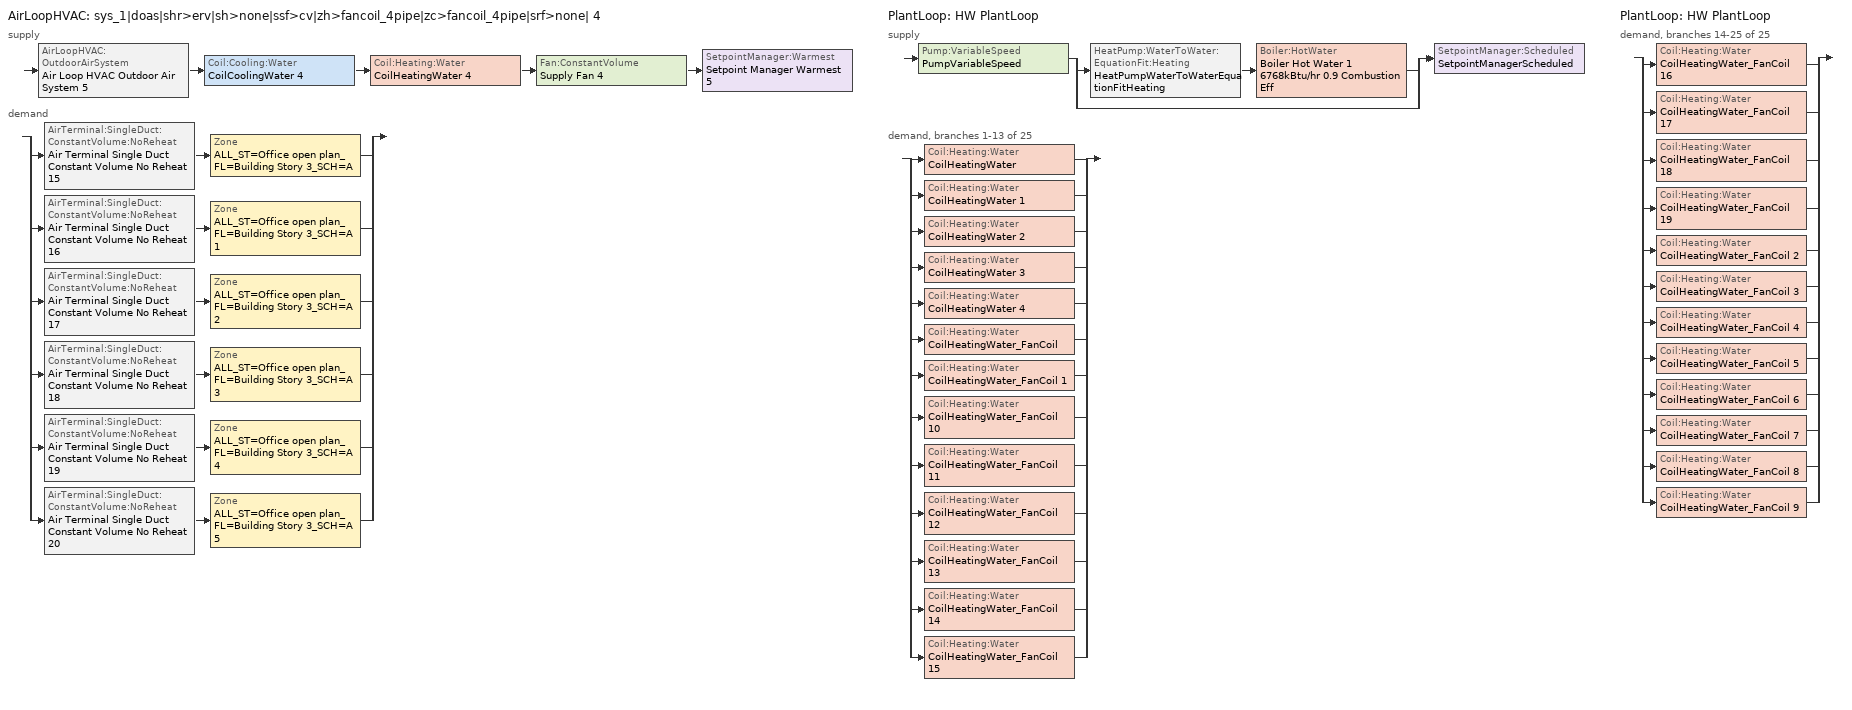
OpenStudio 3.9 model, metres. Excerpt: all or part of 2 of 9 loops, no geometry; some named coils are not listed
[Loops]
AirLoopHVAC 'sys_1|doas|shr>erv|sh>none|ssf>cv|zh>fancoil_4pipe|zc>fancoil_4pipe|srf>none| 4'
 supply: AirLoopHVAC:OutdoorAirSystem 'Air Loop HVAC Outdoor Air System 5' > Coil:Cooling:Water 'CoilCoolingWater 4' > Coil:Heating:Water 'CoilHeatingWater 4' > Fan:ConstantVolume 'Supply Fan 4' > SetpointManager:Warmest 'Setpoint Manager Warmest 5'
 demand: split
  | AirTerminal:SingleDuct:ConstantVolume:NoReheat 'Air Terminal Single Duct Constant Volume No Reheat 15' > Zone 'ALL_ST=Office open plan_FL=Building Story 3_SCH=A'
  | AirTerminal:SingleDuct:ConstantVolume:NoReheat 'Air Terminal Single Duct Constant Volume No Reheat 16' > Zone 'ALL_ST=Office open plan_FL=Building Story 3_SCH=A 1'
  | AirTerminal:SingleDuct:ConstantVolume:NoReheat 'Air Terminal Single Duct Constant Volume No Reheat 17' > Zone 'ALL_ST=Office open plan_FL=Building Story 3_SCH=A 2'
  | AirTerminal:SingleDuct:ConstantVolume:NoReheat 'Air Terminal Single Duct Constant Volume No Reheat 18' > Zone 'ALL_ST=Office open plan_FL=Building Story 3_SCH=A 3'
  | AirTerminal:SingleDuct:ConstantVolume:NoReheat 'Air Terminal Single Duct Constant Volume No Reheat 19' > Zone 'ALL_ST=Office open plan_FL=Building Story 3_SCH=A 4'
  | AirTerminal:SingleDuct:ConstantVolume:NoReheat 'Air Terminal Single Duct Constant Volume No Reheat 20' > Zone 'ALL_ST=Office open plan_FL=Building Story 3_SCH=A 5'
PlantLoop 'HW PlantLoop'
 supply: Pump:VariableSpeed 'PumpVariableSpeed' > split
  | HeatPump:WaterToWater:EquationFit:Heating 'HeatPumpWaterToWaterEquationFitHeating' > Boiler:HotWater 'Boiler Hot Water 1 6768kBtu/hr 0.9 Combustion Eff'
  | bypass
  join > SetpointManager:Scheduled 'SetpointManagerScheduled'
 demand, branches 1-13 of 25: split
  | Coil:Heating:Water 'CoilHeatingWater'
  | Coil:Heating:Water 'CoilHeatingWater 1'
  | Coil:Heating:Water 'CoilHeatingWater 2'
  | Coil:Heating:Water 'CoilHeatingWater 3'
  | Coil:Heating:Water 'CoilHeatingWater 4'
  | Coil:Heating:Water 'CoilHeatingWater_FanCoil'
  | Coil:Heating:Water 'CoilHeatingWater_FanCoil 1'
  | Coil:Heating:Water 'CoilHeatingWater_FanCoil 10'
  | Coil:Heating:Water 'CoilHeatingWater_FanCoil 11'
  | Coil:Heating:Water 'CoilHeatingWater_FanCoil 12'
  | Coil:Heating:Water 'CoilHeatingWater_FanCoil 13'
  | Coil:Heating:Water 'CoilHeatingWater_FanCoil 14'
  | Coil:Heating:Water 'CoilHeatingWater_FanCoil 15'
PlantLoop 'HW PlantLoop'
 demand, branches 14-25 of 25: split
  | Coil:Heating:Water 'CoilHeatingWater_FanCoil 16'
  | Coil:Heating:Water 'CoilHeatingWater_FanCoil 17'
  | Coil:Heating:Water 'CoilHeatingWater_FanCoil 18'
  | Coil:Heating:Water 'CoilHeatingWater_FanCoil 19'
  | Coil:Heating:Water 'CoilHeatingWater_FanCoil 2'
  | Coil:Heating:Water 'CoilHeatingWater_FanCoil 3'
  | Coil:Heating:Water 'CoilHeatingWater_FanCoil 4'
  | Coil:Heating:Water 'CoilHeatingWater_FanCoil 5'
  | Coil:Heating:Water 'CoilHeatingWater_FanCoil 6'
  | Coil:Heating:Water 'CoilHeatingWater_FanCoil 7'
  | Coil:Heating:Water 'CoilHeatingWater_FanCoil 8'
  | Coil:Heating:Water 'CoilHeatingWater_FanCoil 9'
[Sizing:Zone] Zone Cooling Design Supply Air Temperature Input Method=TemperatureDifference; Zone Cooling Design Supply Air Temperature {C}=13; Zone Cooling Design Supply Air Temperature Difference {deltaC}=11; Zone Heating Design Supply Air Temperature Input Method=TemperatureDifference; Zone Heating Design Supply Air Temperature {C}=43; Zone Heating Design Supply Air Temperature Difference {deltaC}=21; Zone Cooling Design Supply Air Humidity Ratio {kg-H2O/kg-air}=0.0085; Zone Heating Design Supply Air Humidity Ratio {kg-H2O/kg-air}=0.008; Zone Heating Sizing Factor=1.3; Zone Cooling Sizing Factor=1.1; Cooling Design Air Flow Method=DesignDay; Heating Design Air Flow Method=DesignDay; Account for Dedicated Outdoor Air System=No; Dedicated Outdoor Air System Control Strategy=NeutralSupplyAir; Dedicated Outdoor Air Low Setpoint Temperature for Design {C}=autosize; Dedicated Outdoor Air High Setpoint Temperature for Design {C}=autosize; Zone Load Sizing Method=Sensible Load Only No Latent Load; Zone Latent Cooling Design Supply Air Humidity Ratio Input Method=HumidityRatioDifference; Zone Cooling Design Supply Air Humidity Ratio Difference {kgWater/kgDryAir}=0.005; Zone Latent Heating Design Supply Air Humidity Ratio Input Method=HumidityRatioDifference; Zone Humidification Design Supply Air Humidity Ratio Difference {kgWater/kgDryAir}=0.005; Sizing Option=Coincident
ALL_ST=Office open plan_FL=Building Story 3_SCH=A; ALL_ST=Office open plan_FL=Building Story 3_SCH=A 1; ALL_ST=Office open plan_FL=Building Story 3_SCH=A 2; ALL_ST=Office open plan_FL=Building Story 3_SCH=A 3; ALL_ST=Office open plan_FL=Building Story 3_SCH=A 4; ALL_ST=Office open plan_FL=Building Story 3_SCH=A 5
[Zone equipment]
ALL_ST=Office open plan_FL=Building Story 3_SCH=A: Air Terminal Single Duct Constant Volume No Reheat 15, ZoneHVACFourPipeFanCoil 14
ALL_ST=Office open plan_FL=Building Story 3_SCH=A 1: Air Terminal Single Duct Constant Volume No Reheat 16, ZoneHVACFourPipeFanCoil 15
ALL_ST=Office open plan_FL=Building Story 3_SCH=A 2: Air Terminal Single Duct Constant Volume No Reheat 17, ZoneHVACFourPipeFanCoil 16
ALL_ST=Office open plan_FL=Building Story 3_SCH=A 3: Air Terminal Single Duct Constant Volume No Reheat 18, ZoneHVACFourPipeFanCoil 17
ALL_ST=Office open plan_FL=Building Story 3_SCH=A 4: Air Terminal Single Duct Constant Volume No Reheat 19, ZoneHVACFourPipeFanCoil 18
ALL_ST=Office open plan_FL=Building Story 3_SCH=A 5: Air Terminal Single Duct Constant Volume No Reheat 20, ZoneHVACFourPipeFanCoil 19
[PlantLoop]
HW PlantLoop: Fluid Type=Water; Glycol Concentration=0; Plant Loop Volume {m3}=Autocalculate; Load Distribution Scheme=Optimal
[Sizing:Plant]
HW PlantLoop: Loop Type=Heating; Design Loop Exit Temperature {C}=60; Loop Design Temperature Difference {deltaC}=5; Sizing Option=NonCoincident; Zone Timesteps in Averaging Window=1; Coincident Sizing Factor Mode=None
[SetpointManager:Scheduled]
SetpointManagerScheduled: Control Variable=Temperature; Schedule=Schedule Constant 1; Setpoint Node or NodeList=HW PlantLoop Supply Outlet Node
[AirLoopHVAC]
sys_1|doas|shr>erv|sh>none|ssf>cv|zh>fancoil_4pipe|zc>fancoil_4pipe|srf>none| 4: Availability Schedule=sys_1|doas|shr>none|sh>none|ssf>cv|zh>fancoil_4pipe|zc>fancoil_4pipe|srf>none| 4 Occ Sch; Design Supply Air Flow Rate {m3/s}=autosize; Design Return Air Flow Fraction of Supply Air Flow=1
[Sizing:System]
sys_1|doas|shr>erv|sh>none|ssf>cv|zh>fancoil_4pipe|zc>fancoil_4pipe|srf>none| 4: Type of Load to Size On=VentilationRequirement; Central Heating Maximum System Air Flow Ratio=1; Preheat Design Temperature {C}=7; Preheat Design Humidity Ratio {kg-H2O/kg-Air}=0.008; Precool Design Temperature {C}=13; Precool Design Humidity Ratio {kg-H2O/kg-Air}=0.008; Central Cooling Design Supply Air Temperature {C}=13; Central Heating Design Supply Air Temperature {C}=22; Sizing Option=NonCoincident; 100% Outdoor Air in Cooling=Yes; 100% Outdoor Air in Heating=Yes; Central Cooling Design Supply Air Humidity Ratio {kg-H2O/kg-Air}=0.0085; Central Heating Design Supply Air Humidity Ratio {kg-H2O/kg-Air}=0.008; Cooling Design Air Flow Method=DesignDay; Cooling Design Air Flow Rate {m3/s}=0; Heating Design Air Flow Method=DesignDay; Heating Design Air Flow Rate {m3/s}=0; System Outdoor Air Method=ZoneSum; Zone Maximum Outdoor Air Fraction=1; Cooling Supply Air Flow Rate Per Floor Area {m3/s-m2}=0.00996765; Cooling Fraction of Autosized Cooling Supply Air Flow Rate=1; Cooling Supply Air Flow Rate Per Unit Cooling Capacity {m3/s-W}=3.94755e-05; Heating Supply Air Flow Rate Per Floor Area {m3/s-m2}=0.00996765; Heating Fraction of Autosized Heating Supply Air Flow Rate=1; Heating Fraction of Autosized Cooling Supply Air Flow Rate=1; Heating Supply Air Flow Rate Per Unit Heating Capacity {m3/s-W}=3.15882e-05; Cooling Design Capacity Method=CoolingDesignCapacity; Cooling Design Capacity {W}=autosize; Cooling Design Capacity Per Floor Area {W/m2}=234.7; Fraction of Autosized Cooling Design Capacity=1; Heating Design Capacity Method=HeatingDesignCapacity; Heating Design Capacity {W}=autosize; Heating Design Capacity Per Floor Area {W/m2}=157; Fraction of Autosized Heating Design Capacity=1; Central Cooling Capacity Control Method=OnOff; Occupant Diversity=autosize
[SetpointManager:Warmest]
Setpoint Manager Warmest 5: Control Variable=Temperature; Minimum Setpoint Temperature {C}=13; Maximum Setpoint Temperature {C}=22; Strategy=MaximumTemperature; Setpoint Node or NodeList=sys_1|doas|shr>erv|sh>none|ssf>cv|zh>fancoil_4pipe|zc>fancoil_4pipe|srf>none| 4 Supply Outlet Node
[Fan:ConstantVolume]
Supply Fan 4: Availability Schedule=Always On Discrete; Fan Total Efficiency=0.39975; Pressure Rise {Pa}=640; Maximum Flow Rate {m3/s}=AutoSize; Motor Efficiency=0.615
[Coil:Heating:Water] Availability Schedule=Always On Discrete
CoilHeatingWater_FanCoil; CoilHeatingWater_FanCoil 1; CoilHeatingWater_FanCoil 2; CoilHeatingWater_FanCoil 3; CoilHeatingWater_FanCoil 4; CoilHeatingWater_FanCoil 5; CoilHeatingWater_FanCoil 6; CoilHeatingWater_FanCoil 7; CoilHeatingWater_FanCoil 8; CoilHeatingWater_FanCoil 9; CoilHeatingWater_FanCoil 10; CoilHeatingWater_FanCoil 11; CoilHeatingWater_FanCoil 12; CoilHeatingWater_FanCoil 13; CoilHeatingWater 4; CoilHeatingWater_FanCoil 14; CoilHeatingWater_FanCoil 15; CoilHeatingWater_FanCoil 16; CoilHeatingWater_FanCoil 17; CoilHeatingWater_FanCoil 18; CoilHeatingWater_FanCoil 19
[Coil:Cooling:Water]
CoilCoolingWater 4: Availability Schedule=Always On Discrete
[Controller:OutdoorAir]
Controller Outdoor Air 5: Minimum Outdoor Air Flow Rate {m3/s}=autosize; Maximum Outdoor Air Flow Rate {m3/s}=Autosize; Economizer Control Type=NoEconomizer; Economizer Control Action Type=ModulateFlow; Economizer Maximum Limit Dry-Bulb Temperature {C}=28; Economizer Maximum Limit Enthalpy {J/kg}=64000; Economizer Minimum Limit Dry-Bulb Temperature {C}=-100; Lockout Type=NoLockout; Minimum Limit Type=FixedMinimum; Minimum Outdoor Air Schedule=sys_1|doas|shr>none|sh>none|ssf>cv|zh>fancoil_4pipe|zc>fancoil_4pipe|srf>none| 4 Occ Sch; Controller Mechanical Ventilation=Controller Mechanical Ventilation 5; High Humidity Control=No; High Humidity Outdoor Air Flow Ratio=1; Control High Indoor Humidity Based on Outdoor Humidity Ratio=Yes; Heat Recovery Bypass Control Type=BypassWhenWithinEconomizerLimits; Economizer Operation Staging=InterlockedWithMechanicalCooling
[Controller:MechanicalVentilation]
Controller Mechanical Ventilation 5: Availability Schedule=Always On Discrete
[AirLoopHVAC:OutdoorAirSystem]
Air Loop HVAC Outdoor Air System 5: Controller=Controller Outdoor Air 5
[AirTerminal:SingleDuct:ConstantVolume:NoReheat] Availability Schedule=Always On Discrete; Maximum Air Flow Rate {m3/s}=AutoSize
Air Terminal Single Duct Constant Volume No Reheat 15; Air Terminal Single Duct Constant Volume No Reheat 16; Air Terminal Single Duct Constant Volume No Reheat 17; Air Terminal Single Duct Constant Volume No Reheat 18; Air Terminal Single Duct Constant Volume No Reheat 19; Air Terminal Single Duct Constant Volume No Reheat 20
[Fan:OnOff] Availability Schedule=Always On Discrete; Fan Total Efficiency=0.39975; Pressure Rise {Pa}=270.9; Maximum Flow Rate {m3/s}=autosize; Motor Efficiency=0.615; Motor In Airstream Fraction=1
Name | Fan Power Ratio Function of Speed Ratio Curve | Fan Efficiency Ratio Function of Speed Ratio Curve
FanOnOff | Fan On Off Power Curve | Fan On Off Efficiency Curve
FanOnOff 1 | Fan On Off Power Curve 1 | Fan On Off Efficiency Curve 1
FanOnOff 2 | Fan On Off Power Curve 2 | Fan On Off Efficiency Curve 2
FanOnOff 3 | Fan On Off Power Curve 3 | Fan On Off Efficiency Curve 3
FanOnOff 4 | Fan On Off Power Curve 4 | Fan On Off Efficiency Curve 4
FanOnOff 5 | Fan On Off Power Curve 5 | Fan On Off Efficiency Curve 5
FanOnOff 6 | Fan On Off Power Curve 6 | Fan On Off Efficiency Curve 6
FanOnOff 7 | Fan On Off Power Curve 7 | Fan On Off Efficiency Curve 7
FanOnOff 8 | Fan On Off Power Curve 8 | Fan On Off Efficiency Curve 8
FanOnOff 9 | Fan On Off Power Curve 9 | Fan On Off Efficiency Curve 9
FanOnOff 10 | Fan On Off Power Curve 10 | Fan On Off Efficiency Curve 10
FanOnOff 11 | Fan On Off Power Curve 11 | Fan On Off Efficiency Curve 11
FanOnOff 12 | Fan On Off Power Curve 12 | Fan On Off Efficiency Curve 12
FanOnOff 13 | Fan On Off Power Curve 13 | Fan On Off Efficiency Curve 13
FanOnOff 14 | Fan On Off Power Curve 14 | Fan On Off Efficiency Curve 14
FanOnOff 15 | Fan On Off Power Curve 15 | Fan On Off Efficiency Curve 15
FanOnOff 16 | Fan On Off Power Curve 16 | Fan On Off Efficiency Curve 16
FanOnOff 17 | Fan On Off Power Curve 17 | Fan On Off Efficiency Curve 17
FanOnOff 18 | Fan On Off Power Curve 18 | Fan On Off Efficiency Curve 18
FanOnOff 19 | Fan On Off Power Curve 19 | Fan On Off Efficiency Curve 19
[ZoneHVAC:FourPipeFanCoil] Availability Schedule=Always On Discrete; Capacity Control Method=CyclingFan; Maximum Supply Air Flow Rate {m3/s}=autosize; Maximum Outdoor Air Flow Rate {m3/s}=1e-06; Maximum Cold Water Flow Rate {m3/s}=autosize; Maximum Hot Water Flow Rate {m3/s}=autosize; Supply Air Fan Operating Mode Schedule=Always Off Discrete; Minimum Supply Air Temperature in Cooling Mode {C}=autosize; Maximum Supply Air Temperature in Heating Mode {C}=autosize
Name | Supply Air Fan | Cooling Coil | Heating Coil
ZoneHVACFourPipeFanCoil | FanOnOff | CoilCoolingWater_FanCoil | CoilHeatingWater_FanCoil
ZoneHVACFourPipeFanCoil 1 | FanOnOff 1 | CoilCoolingWater_FanCoil 1 | CoilHeatingWater_FanCoil 1
ZoneHVACFourPipeFanCoil 2 | FanOnOff 2 | CoilCoolingWater_FanCoil 2 | CoilHeatingWater_FanCoil 2
ZoneHVACFourPipeFanCoil 3 | FanOnOff 3 | CoilCoolingWater_FanCoil 3 | CoilHeatingWater_FanCoil 3
ZoneHVACFourPipeFanCoil 4 | FanOnOff 4 | CoilCoolingWater_FanCoil 4 | CoilHeatingWater_FanCoil 4
ZoneHVACFourPipeFanCoil 5 | FanOnOff 5 | CoilCoolingWater_FanCoil 5 | CoilHeatingWater_FanCoil 5
ZoneHVACFourPipeFanCoil 6 | FanOnOff 6 | CoilCoolingWater_FanCoil 6 | CoilHeatingWater_FanCoil 6
ZoneHVACFourPipeFanCoil 7 | FanOnOff 7 | CoilCoolingWater_FanCoil 7 | CoilHeatingWater_FanCoil 7
ZoneHVACFourPipeFanCoil 8 | FanOnOff 8 | CoilCoolingWater_FanCoil 8 | CoilHeatingWater_FanCoil 8
ZoneHVACFourPipeFanCoil 9 | FanOnOff 9 | CoilCoolingWater_FanCoil 9 | CoilHeatingWater_FanCoil 9
ZoneHVACFourPipeFanCoil 10 | FanOnOff 10 | CoilCoolingWater_FanCoil 10 | CoilHeatingWater_FanCoil 10
ZoneHVACFourPipeFanCoil 11 | FanOnOff 11 | CoilCoolingWater_FanCoil 11 | CoilHeatingWater_FanCoil 11
ZoneHVACFourPipeFanCoil 12 | FanOnOff 12 | CoilCoolingWater_FanCoil 12 | CoilHeatingWater_FanCoil 12
ZoneHVACFourPipeFanCoil 13 | FanOnOff 13 | CoilCoolingWater_FanCoil 13 | CoilHeatingWater_FanCoil 13
ZoneHVACFourPipeFanCoil 14 | FanOnOff 14 | CoilCoolingWater_FanCoil 14 | CoilHeatingWater_FanCoil 14
ZoneHVACFourPipeFanCoil 15 | FanOnOff 15 | CoilCoolingWater_FanCoil 15 | CoilHeatingWater_FanCoil 15
ZoneHVACFourPipeFanCoil 16 | FanOnOff 16 | CoilCoolingWater_FanCoil 16 | CoilHeatingWater_FanCoil 16
ZoneHVACFourPipeFanCoil 17 | FanOnOff 17 | CoilCoolingWater_FanCoil 17 | CoilHeatingWater_FanCoil 17
ZoneHVACFourPipeFanCoil 18 | FanOnOff 18 | CoilCoolingWater_FanCoil 18 | CoilHeatingWater_FanCoil 18
ZoneHVACFourPipeFanCoil 19 | FanOnOff 19 | CoilCoolingWater_FanCoil 19 | CoilHeatingWater_FanCoil 19
[Pump:VariableSpeed]
PumpVariableSpeed: Rated Pump Head {Pa}=68664; Motor Efficiency=0.936; Pump Control Type=Intermittent; Skin Loss Radiative Fraction=0.5; Design Power Sizing Method=PowerPerFlowPerPressure; Design Electric Power per Unit Flow Rate {W/(m3/s)}=348701.1; Design Shaft Power per Unit Flow Rate per Unit Head {W-s/m3-Pa}=1.28205; Design Minimum Flow Rate Fraction=0
[HeatPump:WaterToWater:EquationFit:Heating]
HeatPumpWaterToWaterEquationFitHeating: Reference Load Side Flow Rate {m3/s}=Autosize; Reference Source Side Flow Rate {m3/s}=Autosize; Reference Heating Capacity {W}=793372; Reference Heating Power Consumption {W}=Autosize; Heating Capacity Curve=HEATPUMP_WATERTOWATER_HCAPF; Heating Compressor Power Curve=HEATPUMP_WATERTOWATER_HPOWERF; Reference Coefficient of Performance {W/W}=7.5; Sizing Factor=1
[Controller:WaterCoil]
Name | Water Coil | Action | Controller Convergence Tolerance {deltaC}
Controller Water Coil 5 | CoilHeatingWater 4 | Normal | 0.0001
Controller Water Coil 10 | CoilCoolingWater 4 | Reverse
[Boiler:HotWater]
Boiler Hot Water 1 6768kBtu/hr 0.9 Combustion Eff: Fuel Type=NaturalGas; Nominal Capacity {W}=1.19006e+06; Nominal Thermal Efficiency=0.893; Normalized Boiler Efficiency Curve=BOILER-EFFFPLR-NECB2011; Water Outlet Upper Temperature Limit {C}=99; Boiler Flow Mode=ConstantFlow; On Cycle Parasitic Electric Load {W}=0; Off Cycle Parasitic Fuel Load {W}=0; Sizing Factor=1
[Schedule:Ruleset]
sys_1|doas|shr>none|sh>none|ssf>cv|zh>fancoil_4pipe|zc>fancoil_4pipe|srf>none| 4 Occ Sch: Default Day Schedule=sys_1|doas|shr>none|sh>none|ssf>cv|zh>fancoil_4pipe|zc>fancoil_4pipe|srf>none| 4 Occ Sch Default; Summer Design Day Schedule=sys_1|doas|shr>none|sh>none|ssf>cv|zh>fancoil_4pipe|zc>fancoil_4pipe|srf>none| 4 Occ Sch Summer Design Day; Winter Design Day Schedule=sys_1|doas|shr>none|sh>none|ssf>cv|zh>fancoil_4pipe|zc>fancoil_4pipe|srf>none| 4 Occ Sch Winter Design Day
[Schedule:Day]
sys_1|doas|shr>none|sh>none|ssf>cv|zh>fancoil_4pipe|zc>fancoil_4pipe|srf>none| 4 Occ Sch Default: 8, 0, 0, 19, 0, 1, 24, 0, 0
sys_1|doas|shr>none|sh>none|ssf>cv|zh>fancoil_4pipe|zc>fancoil_4pipe|srf>none| 4 Occ Sch Winter Design Day; sys_1|doas|shr>none|sh>none|ssf>cv|zh>fancoil_4pipe|zc>fancoil_4pipe|srf>none| 4 Occ Sch Summer Design Day: 24, 0, 1
Schedule Day 15; Schedule Day 16: 24, 0, 0
[Schedule:Rule] Schedule Ruleset=sys_1|doas|shr>none|sh>none|ssf>cv|zh>fancoil_4pipe|zc>fancoil_4pipe|srf>none| 4 Occ Sch; Date Specification Type=DateRange; Start Month=1; End Month=12
Name | Rule Order | Day Schedule | Apply Saturday | Start Day | End Day | Apply Sunday
Schedule Rule 28 | 1 | Schedule Day 15 | Yes | 7 | 30
Schedule Rule 29 | 0 | Schedule Day 16 |  | 1 | 31 | Yes
[Schedule:Constant]
Name | Value
Always On Discrete | 1
Always Off Discrete | 0
Schedule Constant 1 | 60
[Curve:Exponent] Coefficient1 Constant=1; Coefficient2 Constant=0; Coefficient3 Constant=0; Minimum Value of x=0; Maximum Value of x=1
Fan On Off Power Curve; Fan On Off Power Curve 1; Fan On Off Power Curve 2; Fan On Off Power Curve 3; Fan On Off Power Curve 4; Fan On Off Power Curve 5; Fan On Off Power Curve 6; Fan On Off Power Curve 7; Fan On Off Power Curve 8; Fan On Off Power Curve 9; Fan On Off Power Curve 10; Fan On Off Power Curve 11; Fan On Off Power Curve 12; Fan On Off Power Curve 13; Fan On Off Power Curve 14; Fan On Off Power Curve 15; Fan On Off Power Curve 16; Fan On Off Power Curve 17; Fan On Off Power Curve 18; Fan On Off Power Curve 19
[Curve:Cubic] Minimum Value of x=0; Maximum Value of x=1
Name | Coefficient1 Constant | Coefficient2 x | Coefficient3 x**2 | Coefficient4 x**3
Fan On Off Efficiency Curve; Fan On Off Efficiency Curve 1; Fan On Off Efficiency Curve 2; Fan On Off Efficiency Curve 3; Fan On Off Efficiency Curve 4; Fan On Off Efficiency Curve 5; Fan On Off Efficiency Curve 6; Fan On Off Efficiency Curve 7; Fan On Off Efficiency Curve 8; Fan On Off Efficiency Curve 9; Fan On Off Efficiency Curve 10; Fan On Off Efficiency Curve 11; Fan On Off Efficiency Curve 12; Fan On Off Efficiency Curve 13; Fan On Off Efficiency Curve 14; Fan On Off Efficiency Curve 15; Fan On Off Efficiency Curve 16; Fan On Off Efficiency Curve 17; Fan On Off Efficiency Curve 18; Fan On Off Efficiency Curve 19 | 1 | 0 | 0 | 0
BOILER-EFFFPLR-NECB2011 | 0.3831 | 2.0567 | -2.6469 | 1.2148
[Curve:QuadLinear] Minimum Value of w {BasedOnField A2}=-100; Maximum Value of w {BasedOnField A2}=100; Minimum Value of x {BasedOnField A3}=-100; Maximum Value of x {BasedOnField A3}=100; Minimum Value of y {BasedOnField A4}=0; Maximum Value of y {BasedOnField A4}=100; Minimum Value of z {BasedOnField A5}=0; Maximum Value of z {BasedOnField A5}=100; Minimum Curve Output {BasedOnField A4}=0; Maximum Curve Output {BasedOnField A4}=38
Name | Coefficient1 Constant | Coefficient2 w | Coefficient3 x | Coefficient4 y | Coefficient5 z
HEATPUMP_WATERTOWATER_HCAPF | -3.33491 | -0.514519 | 4.51593 | 0.0179711 | 0.155798
HEATPUMP_WATERTOWATER_HPOWERF | -8.93122 | 8.57036 | 1.29661 | -0.216292 | 0.0338624
